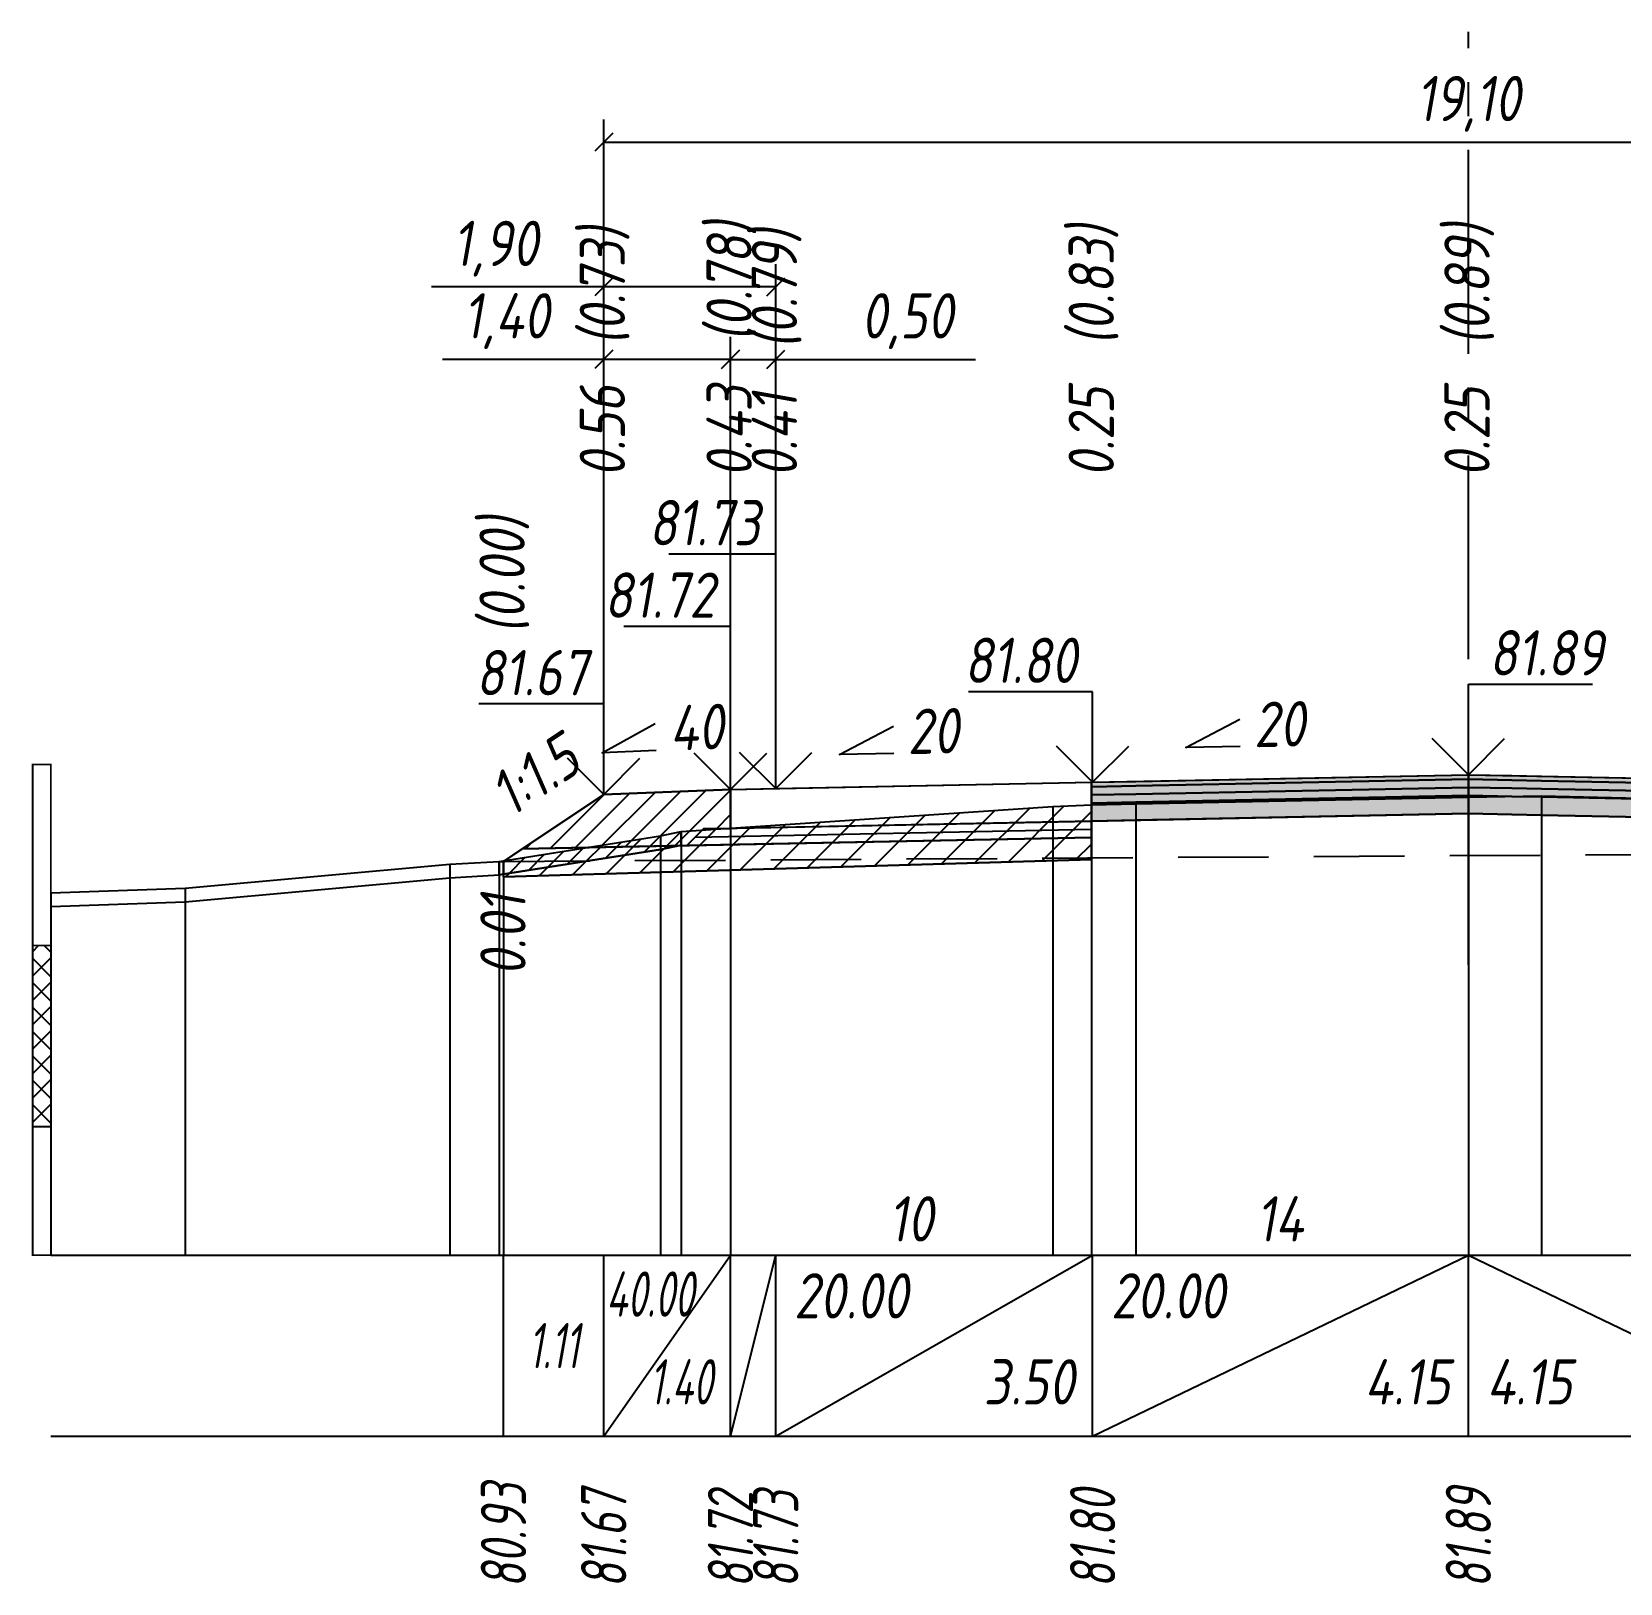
# Model space of a CAD drawing. Extents: x -717 to 1451, y -133302 to 233.
# Drawn here: x 78.9 to 166.7, y -24845.1 to -24759.4 of the extents above; entities that cross this region are included whole.
import ezdxf
from ezdxf.enums import TextEntityAlignment as Align

# ---------------------------------------------------------------- set-up
doc = ezdxf.new("R2010")
doc.units = 0
doc.linetypes.add('осевая2', pattern=[1.125, 0.75, -0.125, 0.125, -0.125])
doc.linetypes.add('штриховая', pattern=[0.75, 0.5, -0.25])
for name, color, linetype in [('Интерполированный поперечник', 2, 'Continuous'), ('Код_514', 1, 'Continuous'), ('Контур_0', 7, 'Continuous'), ('Контур_2521', 7, 'Continuous'), ('Контур_2564', 7, 'Continuous'), ('Контур_2660', 7, 'Continuous'), ('Контур_2665', 7, 'Continuous'), ('Контур_400', 7, 'Continuous'), ('Контур_508', 7, 'Continuous'), ('Контур_512', 7, 'Continuous'), ('Контур_513', 7, 'Continuous'), ('Контур_818', 7, 'Continuous'), ('Красный поперечник', 1, 'Continuous'), ('Линейка абсолютных высот', 7, 'Continuous'), ('Объём_2501', 7, 'Continuous'), ('Объём_2564', 7, 'Continuous'), ('Объём_2650', 7, 'Continuous'), ('Объём_2660', 7, 'Continuous'), ('Объём_2661', 7, 'Continuous'), ('Объём_2665', 7, 'Continuous'), ('Объём_2666', 7, 'Continuous'), ('Объём_2667', 7, 'Continuous'), ('Объём_2668', 7, 'Continuous'), ('Объём_2669', 7, 'Continuous'), ('Объём_2675', 7, 'Continuous'), ('Объём_2753', 7, 'Continuous'), ('Ось', 1, 'осевая2'), ('Откосы', 7, 'Continuous'), ('Отметки покрытия', 7, 'Continuous'), ('Рабочие отметки', 7, 'Continuous'), ('Рабочие отметки доп.', 7, 'Continuous'), ('Слои выравнивания', 7, 'Continuous'), ('Таблица', 7, 'Continuous'), ('Уклоны проезжей части', 7, 'Continuous'), ('Черный поперечник', 3, 'Continuous')]:
    doc.layers.add(name, color=color, linetype=linetype)
for name, color, linetype, true_color in [('Контур_2540', 2, 'Continuous', 0xffff00), ('Контур_2560', 2, 'Continuous', 0xffff00), ('Контур_2561', 7, 'Continuous', 0xff8040), ('Контур_2562', 3, 'Continuous', 0x00ff00), ('Контур_2563', 7, 'Continuous', 0xff8000), ('Контур_2570', 7, 'Continuous', 0x80ff00), ('Контур_2725', 7, 'Continuous', 0x323232), ('Контур_2736', 4, 'Continuous', 0x00ffff), ('Контур_2737', 4, 'Continuous', 0x00ffff), ('Контур_2738', 4, 'Continuous', 0x00ffff), ('Контур_2739', 4, 'Continuous', 0x00ffff), ('Контур_2741', 4, 'Continuous', 0x00ffff), ('Контур_2742', 4, 'Continuous', 0x00ffff), ('Контур_2743', 4, 'Continuous', 0x00ffff), ('Контур_2744', 7, 'Continuous', 0xa4ffff), ('Контур_2745', 7, 'Continuous', 0xa4ffff), ('Контур_2747', 4, 'Continuous', 0x00ffff), ('Контур_2748', 4, 'Continuous', 0x00ffff), ('Контур_2749', 4, 'Continuous', 0x00ffff), ('Контур_2750', 4, 'Continuous', 0x00ffff), ('Контур_2751', 4, 'Continuous', 0x00ffff), ('Контур_2752', 4, 'Continuous', 0x00ffff), ('Контур_2760', 7, 'Continuous', 0x323232), ('Контур_2761', 7, 'Continuous', 0x323232), ('Контур_2762', 7, 'Continuous', 0x323232), ('Контур_2763', 7, 'Continuous', 0x323232), ('Контур_402', 7, 'Continuous', 0xff6464), ('Контур_703', 4, 'Continuous', 0x00ffff), ('Контур_705', 4, 'Continuous', 0x00ffff), ('Контур_707', 4, 'Continuous', 0x00ffff), ('Контур_720', 131, 'Continuous', 0xaaffff), ('Объём_2500', 7, 'Continuous', 0xc0c0c0), ('Объём_2520', 7, 'Continuous', 0x80ffff), ('Объём_2540', 2, 'Continuous', 0xffff00), ('Объём_2560', 2, 'Continuous', 0xffff00), ('Объём_2561', 7, 'Continuous', 0xff8040), ('Объём_2562', 3, 'Continuous', 0x00ff00), ('Объём_2563', 7, 'Continuous', 0xff8000), ('Объём_2570', 7, 'Continuous', 0x80ff00), ('Объём_2600', 7, 'Continuous', 0x808000), ('Объём_2746', 2, 'Continuous', 0xffff00)]:
    doc.layers.add(name, color=color, linetype=linetype, true_color=true_color)
doc.styles.get("Standard").update_dxf_attribs({"font": 'txt', "height": 2.5})
doc.styles.add('М', font='romand.shx', dxfattribs={"width": 0.8, "oblique": 10, "height": 2.5})
doc.dimstyles.new('ISO-25', dxfattribs={"dimtxt": 2.5, "dimasz": 2.5, "dimexe": 1.25, "dimexo": 0.625, "dimtad": 1, "dimtxsty": 'Standard', "dimcen": 2.5, "dimadec": 0, "dimazin": 0, "dimtfac": 1, "dimtmove": 0, "dimatfit": 3, "dimfxl": 1, "dimarcsym": 0})

# ---------------------------------------------------------------- blocks, each defined once
blk = doc.blocks.new('_Oblique')
at = {"color": 0, "linetype": 'ByBlock', "lineweight": -2}
blk.add_line((-0.5, -0.5), (0.5, 0.5), dxfattribs=at)
blk = doc.blocks.new('*D602')
at = {"color": 0, "lineweight": -2, "transparency": 16777216}
for p, q in [((110.538, -24801.003), (110.538, -24776.283)), ((117.538, -24800.723), (117.538, -24776.283)), ((110.538, -24777.533), (101.624, -24777.533)), ((117.538, -24777.533), (110.538, -24777.533))]:
    blk.add_line(p, q, dxfattribs=at)
at = {"layer": 'Defpoints', "color": 0, "transparency": 16777216}
for p in [(117.538, -24777.533), (110.538, -24801.628), (117.538, -24801.348)]:
    blk.add_point(p, dxfattribs=at)
at = {"color": 0, "lineweight": -2, "transparency": 16777216, "rotation": 180}
blk.add_blockref('_Oblique', (110.538, -24777.533), dxfattribs=at)
at = {"color": 0, "lineweight": -2, "transparency": 16777216}
blk.add_blockref('_Oblique', (117.538, -24777.533), dxfattribs=at)
at = {"color": 0, "transparency": 16777216, "insert": (105.164, -24775.42), "char_height": 2.5, "width": 8.75, "attachment_point": 5, "style": 'М'}
blk.add_mtext('1,40', dxfattribs=at)
blk = doc.blocks.new('*D604')
at = {"color": 0, "lineweight": -2, "transparency": 16777216}
for p, q in [((117.538, -24800.723), (117.538, -24776.283)), ((120.038, -24800.673), (120.038, -24776.283)), ((117.538, -24777.533), (120.038, -24777.533)), ((120.038, -24777.533), (131.059, -24777.533))]:
    blk.add_line(p, q, dxfattribs=at)
at = {"layer": 'Defpoints', "color": 0, "transparency": 16777216}
for p in [(120.038, -24777.533), (117.538, -24801.348), (120.038, -24801.298)]:
    blk.add_point(p, dxfattribs=at)
at = {"color": 0, "lineweight": -2, "transparency": 16777216, "rotation": 180}
blk.add_blockref('_Oblique', (117.538, -24777.533), dxfattribs=at)
at = {"color": 0, "lineweight": -2, "transparency": 16777216}
blk.add_blockref('_Oblique', (120.038, -24777.533), dxfattribs=at)
at = {"color": 0, "transparency": 16777216, "insert": (127.297, -24775.42), "char_height": 2.5, "width": 9.16667, "attachment_point": 5, "style": 'М'}
blk.add_mtext('0,50', dxfattribs=at)
blk = doc.blocks.new('*D607')
at = {"color": 0, "lineweight": -2, "transparency": 16777216}
for p, q in [((110.538, -24801.003), (110.538, -24772.283)), ((120.038, -24800.673), (120.038, -24772.283)), ((110.538, -24773.533), (101.022, -24773.533)), ((120.038, -24773.533), (110.538, -24773.533))]:
    blk.add_line(p, q, dxfattribs=at)
at = {"layer": 'Defpoints', "color": 0, "transparency": 16777216}
for p in [(120.038, -24773.533), (110.538, -24801.628), (120.038, -24801.298)]:
    blk.add_point(p, dxfattribs=at)
at = {"color": 0, "lineweight": -2, "transparency": 16777216, "rotation": 180}
blk.add_blockref('_Oblique', (110.538, -24773.533), dxfattribs=at)
at = {"color": 0, "lineweight": -2, "transparency": 16777216}
blk.add_blockref('_Oblique', (120.038, -24773.533), dxfattribs=at)
at = {"color": 0, "transparency": 16777216, "insert": (104.562, -24771.42), "char_height": 2.5, "width": 8.75, "attachment_point": 5, "style": 'М'}
blk.add_mtext('1,90', dxfattribs=at)
blk = doc.blocks.new('*D608')
at = {"color": 0, "lineweight": -2, "transparency": 16777216}
for p, q in [((110.538, -24801.003), (110.538, -24764.283)), ((206.038, -24801.003), (206.038, -24764.283)), ((110.538, -24765.533), (206.038, -24765.533))]:
    blk.add_line(p, q, dxfattribs=at)
at = {"layer": 'Defpoints', "color": 0, "transparency": 16777216}
for p in [(206.038, -24765.533), (110.538, -24801.628), (206.038, -24801.628)]:
    blk.add_point(p, dxfattribs=at)
at = {"color": 0, "lineweight": -2, "transparency": 16777216, "rotation": 180}
blk.add_blockref('_Oblique', (110.538, -24765.533), dxfattribs=at)
at = {"color": 0, "lineweight": -2, "transparency": 16777216}
blk.add_blockref('_Oblique', (206.038, -24765.533), dxfattribs=at)
at = {"color": 0, "transparency": 16777216, "insert": (158.288, -24763.42), "char_height": 2.5, "width": 10.41667, "attachment_point": 5, "style": 'М'}
blk.add_mtext('19,10', dxfattribs=at)

msp = doc.modelspace()

# ---------------------------------------------------------------- hatches: boundary and pattern name
at = {"layer": 'Линейка абсолютных высот'}
h = msp.add_hatch(dxfattribs=at)
h.set_pattern_fill('ANSI37', scale=0.3, style=0)
h.set_pattern_definition([(45.0000013, (0, 0), (-0.67351924, 0.67351921), []), (135.0000003, (0, 0), (-0.67351922, -0.67351923), [])])
h.paths.add_polyline_path([(80, -24819.905), (80, -24809.905), (79, -24809.905), (79, -24819.905)])
at = {"layer": 'Объём_2563'}
h = msp.add_hatch(dxfattribs=at)
h.set_pattern_fill('ANSI31', color=256, scale=0.3)
h.paths.add_polyline_path([(110.538, -24801.566), (117.538, -24801.286), (117.538, -24803.436), (116.038, -24803.466), (115.12, -24804.384), (106.038, -24804.566)])
at = {"layer": 'Объём_2570'}
h = msp.add_hatch(dxfattribs=at)
h.set_pattern_fill('ANSI31', color=256, scale=0.2)
h.paths.add_polyline_path([(114.819, -24804.364), (113.663, -24804.6), (105, -24805.971), (105, -24805.221), (113.663, -24803.85), (114.819, -24803.614)])
at = {"layer": 'Объём_2600'}
h = msp.add_hatch(dxfattribs=at)
h.set_pattern_fill('ANSI31', color=6, scale=0.4)
h.paths.add_polyline_path([(135.344, -24802.228), (137.465, -24802.13), (137.465, -24805.145), (105, -24806.119), (105, -24805.971), (113.663, -24804.6), (114.819, -24804.364), (114.819, -24803.614)])
h = msp.add_hatch(dxfattribs=at)
h.set_pattern_fill('HONEY', color=5, scale=0.3)
h.paths.add_polyline_path([(104.756, -24806.009), (104.756, -24805.259), (105, -24805.258), (105, -24805.971)])
at = {"layer": 'Слои выравнивания'}
for color, points in [(2, [(137.465, -24800.887), (137.538, -24800.886), (139.919, -24800.838), (158.288, -24800.471), (158.288, -24800.721), (139.919, -24801.088), (137.538, -24801.136), (137.465, -24801.137)]), (3, [(137.465, -24801.137), (137.538, -24801.136), (139.919, -24801.088), (158.288, -24800.721), (158.288, -24801.171), (139.919, -24801.538), (137.538, -24801.586), (137.465, -24801.587)]), (2, [(158.288, -24800.471), (160.687, -24800.519), (162.322, -24800.551), (179.038, -24800.886), (179.361, -24800.892), (184.768, -24801), (187.382, -24801.053), (187.382, -24801.303), (184.768, -24801.25), (179.361, -24801.142), (179.038, -24801.136), (162.322, -24800.801), (160.687, -24800.769), (158.288, -24800.721)]), (3, [(158.288, -24800.721), (160.687, -24800.769), (162.322, -24800.801), (179.038, -24801.136), (179.361, -24801.142), (184.768, -24801.25), (187.382, -24801.303), (187.382, -24801.753), (184.768, -24801.7), (179.361, -24801.592), (179.038, -24801.586), (162.322, -24801.251), (160.687, -24801.219), (158.288, -24801.171)]), (4, [(137.465, -24801.587), (137.538, -24801.586), (139.919, -24801.538), (158.288, -24801.171), (158.288, -24801.621), (139.919, -24801.988), (137.538, -24802.036), (137.465, -24802.037)]), (5, [(137.465, -24802.037), (137.538, -24802.036), (139.919, -24801.988), (158.288, -24801.621), (158.288, -24802.621), (139.919, -24802.988), (137.538, -24803.036), (137.465, -24803.037)]), (4, [(158.288, -24801.171), (160.687, -24801.219), (162.322, -24801.251), (179.038, -24801.586), (179.361, -24801.592), (184.768, -24801.7), (187.382, -24801.753), (187.382, -24802.203), (184.768, -24802.15), (179.361, -24802.042), (179.038, -24802.036), (162.322, -24801.701), (160.687, -24801.669), (158.288, -24801.621)]), (5, [(158.288, -24801.621), (160.687, -24801.669), (162.322, -24801.701), (179.038, -24802.036), (179.361, -24802.042), (184.768, -24802.15), (187.382, -24802.203), (187.382, -24803.203), (184.768, -24803.15), (179.361, -24803.042), (179.038, -24803.036), (162.322, -24802.701), (160.687, -24802.669), (158.288, -24802.621)])]:
    msp.add_hatch(color=color, dxfattribs=at).paths.add_polyline_path(points)

# ---------------------------------------------------------------- linework, layer by layer
at = {"layer": 'Интерполированный поперечник', "linetype": 'штриховая', "ltscale": 10, "flags": 128}
msp.add_lwpolyline([(104.756, -24805.259), (215.381, -24804.587)], dxfattribs=at)
at = {"layer": 'Код_514'}
for p, q in [((105, -24837), (105, -24827)), ((110.538, -24837), (110.538, -24827)), ((110.538, -24837), (117.538, -24827)), ((117.538, -24837), (117.538, -24827)), ((117.538, -24837), (120.038, -24827)), ((120.038, -24837), (120.038, -24827)), ((120.038, -24837), (137.538, -24827)), ((137.538, -24837), (137.538, -24827)), ((137.538, -24837), (158.288, -24827)), ((158.288, -24837), (158.288, -24827)), ((158.288, -24827), (179.038, -24837))]:
    msp.add_line(p, q, dxfattribs=at)
at = {"layer": 'Контур_0', "flags": 128}
for points in [[(137.465, -24803.037), (117.538, -24803.436), (117.538, -24801.286), (137.465, -24800.887), (137.465, -24803.037), (137.465, -24803.037)], [(110.538, -24801.566), (105, -24805.258), (105, -24805.258), (105, -24805.258), (105, -24805.258), (105, -24805.258), (105, -24805.258), (105, -24805.258), (105, -24805.258), (105, -24805.258), (105, -24805.258), (105, -24805.258), (105, -24805.258), (105, -24805.258), (105, -24805.258), (105, -24805.258)], [(110.538, -24801.566), (105, -24805.258), (105, -24805.258), (105, -24805.258), (105, -24805.258), (105, -24805.258), (105, -24805.258), (105, -24805.258), (105, -24805.258), (105, -24805.258), (105, -24805.258), (105, -24805.258), (105, -24805.258), (105, -24805.258), (105, -24805.258), (105, -24805.258), (105, -24805.258), (105, -24805.258), (105, -24805.258), (105, -24805.258), (105, -24805.258), (105, -24805.258), (105, -24805.258), (105, -24805.258), (105, -24805.258), (105, -24805.258), (105, -24805.258), (105, -24805.258), (105, -24805.258), (105, -24805.258)], [(106.038, -24804.566), (115.12, -24804.384), (116.038, -24803.466), (117.538, -24803.436)], [(116.038, -24803.466), (137.465, -24803.037), (137.465, -24803.937), (115.12, -24804.384), (116.038, -24803.466), (116.038, -24803.466)]]:
    msp.add_lwpolyline(points, dxfattribs=at)
at = {"layer": 'Контур_2521', "color": 250, "flags": 128}
msp.add_lwpolyline([(115.579, -24803.925), (137.465, -24803.487)], dxfattribs=at)
at = {"layer": 'Контур_2540', "flags": 128}
msp.add_lwpolyline([(106.038, -24804.566), (137.465, -24803.937), (137.465, -24805.145), (105, -24806.119), (105, -24805.258), (106.038, -24804.566), (106.038, -24804.566)], dxfattribs=at)
at = {"layer": 'Контур_2560', "flags": 128}
msp.add_lwpolyline([(110.538, -24801.566), (110.538, -24801.566), (110.538, -24801.566), (117.538, -24801.286)], dxfattribs=at)
at = {"layer": 'Контур_2561', "flags": 128}
msp.add_lwpolyline([(117.538, -24801.286), (117.538, -24801.286), (110.538, -24801.566), (110.538, -24801.566), (117.538, -24801.286)], dxfattribs=at)
at = {"layer": 'Контур_2562', "flags": 128}
msp.add_lwpolyline([(110.538, -24801.566), (110.538, -24801.566), (110.538, -24801.566), (110.538, -24801.566), (110.538, -24801.566)], dxfattribs=at)
at = {"layer": 'Контур_2563', "flags": 128}
msp.add_lwpolyline([(110.538, -24801.566), (117.538, -24801.286), (117.538, -24803.436), (116.038, -24803.466), (115.12, -24804.384), (106.038, -24804.566), (110.538, -24801.566), (110.538, -24801.566)], dxfattribs=at)
at = {"layer": 'Контур_2564', "flags": 128}
msp.add_lwpolyline([(110.538, -24801.566), (117.538, -24801.286)], dxfattribs=at)
at = {"layer": 'Контур_2570', "flags": 128}
msp.add_lwpolyline([(80, -24807.75), (87.414, -24807.487), (102.046, -24806.16), (104.756, -24806.009), (104.756, -24806.009), (113.663, -24804.6), (114.819, -24804.364), (114.819, -24803.614), (135.344, -24802.228), (137.465, -24802.13), (139.919, -24802.084), (158.288, -24801.717), (162.322, -24801.636), (184.768, -24802.171), (187.382, -24802.228), (190.036, -24802.396), (208.818, -24803.588), (208.818, -24804.338), (209.562, -24804.446), (215.381, -24805.337), (215.381, -24805.337), (226.748, -24803.685), (230.595, -24803.016), (243.21, -24802.986)], dxfattribs=at)
at = {"layer": 'Контур_2660', "flags": 128}
msp.add_lwpolyline([(105, -24806.119), (137.465, -24805.145)], dxfattribs=at)
at = {"layer": 'Контур_2665', "flags": 128}
msp.add_lwpolyline([(110.538, -24801.566), (110.538, -24801.566)], dxfattribs=at)
at = {"layer": 'Контур_2725', "flags": 128}
msp.add_lwpolyline([(137.465, -24803.037), (137.538, -24803.036), (139.919, -24802.988), (158.288, -24802.621), (160.687, -24802.669), (162.322, -24802.701), (179.038, -24803.036), (179.361, -24803.042), (184.768, -24803.15), (187.382, -24803.203)], dxfattribs=at)
at = {"layer": 'Контур_2736', "flags": 128}
msp.add_lwpolyline([(110.538, -24801.566), (105, -24805.258)], dxfattribs=at)
at = {"layer": 'Контур_2737', "flags": 128}
msp.add_lwpolyline([(105, -24805.258), (105, -24805.258)], dxfattribs=at)
at = {"layer": 'Контур_2738', "flags": 128}
msp.add_lwpolyline([(105, -24805.258), (105, -24805.258)], dxfattribs=at)
at = {"layer": 'Контур_2739', "flags": 128}
msp.add_lwpolyline([(105, -24805.258), (105, -24805.258)], dxfattribs=at)
at = {"layer": 'Контур_2741', "flags": 128}
msp.add_lwpolyline([(105, -24805.258), (105, -24805.258)], dxfattribs=at)
at = {"layer": 'Контур_2742', "flags": 128}
msp.add_lwpolyline([(105, -24805.258), (105, -24805.258)], dxfattribs=at)
at = {"layer": 'Контур_2743', "flags": 128}
msp.add_lwpolyline([(105, -24805.258), (105, -24805.258)], dxfattribs=at)
at = {"layer": 'Контур_2744', "flags": 128}
msp.add_lwpolyline([(105, -24805.258), (105, -24805.258)], dxfattribs=at)
msp.add_lwpolyline([(105, -24805.258), (105, -24805.258)], dxfattribs=at)
msp.add_lwpolyline([(105, -24805.258), (105, -24805.258)], dxfattribs=at)
msp.add_lwpolyline([(105, -24805.258), (105, -24805.258)], dxfattribs=at)
msp.add_lwpolyline([(105, -24805.258), (105, -24805.258)], dxfattribs=at)
msp.add_lwpolyline([(105, -24805.258), (105, -24805.258)], dxfattribs=at)
at = {"layer": 'Контур_2745', "flags": 128}
msp.add_lwpolyline([(105, -24805.258), (105, -24805.258)], dxfattribs=at)
msp.add_lwpolyline([(105, -24805.258), (105, -24805.258)], dxfattribs=at)
msp.add_lwpolyline([(105, -24805.258), (105, -24805.258)], dxfattribs=at)
msp.add_lwpolyline([(105, -24805.258), (105, -24805.258)], dxfattribs=at)
msp.add_lwpolyline([(105, -24805.258), (105, -24805.258)], dxfattribs=at)
msp.add_lwpolyline([(105, -24805.258), (105, -24805.258)], dxfattribs=at)
at = {"layer": 'Контур_2747', "flags": 128}
msp.add_lwpolyline([(105, -24805.258), (105, -24805.258)], dxfattribs=at)
at = {"layer": 'Контур_2748', "flags": 128}
msp.add_lwpolyline([(105, -24805.258), (105, -24805.258)], dxfattribs=at)
at = {"layer": 'Контур_2749', "flags": 128}
msp.add_lwpolyline([(105, -24805.258), (105, -24805.258)], dxfattribs=at)
at = {"layer": 'Контур_2750', "flags": 128}
msp.add_lwpolyline([(105, -24805.258), (105, -24805.258)], dxfattribs=at)
at = {"layer": 'Контур_2751', "flags": 128}
msp.add_lwpolyline([(105, -24805.258), (105, -24805.258)], dxfattribs=at)
at = {"layer": 'Контур_2752', "flags": 128}
msp.add_lwpolyline([(105, -24805.258), (105, -24805.258)], dxfattribs=at)
at = {"layer": 'Контур_2760', "flags": 128}
msp.add_lwpolyline([(137.465, -24800.887), (137.538, -24800.886), (139.919, -24800.838), (158.288, -24800.471), (160.687, -24800.519), (162.322, -24800.551), (179.038, -24800.886), (179.361, -24800.892), (184.768, -24801), (187.382, -24801.053)], dxfattribs=at)
at = {"layer": 'Контур_2761', "flags": 128}
msp.add_lwpolyline([(137.465, -24801.137), (137.538, -24801.136), (139.919, -24801.088), (158.288, -24800.721), (160.687, -24800.769), (162.322, -24800.801), (179.038, -24801.136), (179.361, -24801.142), (184.768, -24801.25), (187.382, -24801.303)], dxfattribs=at)
at = {"layer": 'Контур_2762', "flags": 128}
msp.add_lwpolyline([(137.465, -24801.587), (137.538, -24801.586), (139.919, -24801.538), (158.288, -24801.171), (160.687, -24801.219), (162.322, -24801.251), (179.038, -24801.586), (179.361, -24801.592), (184.768, -24801.7), (187.382, -24801.753)], dxfattribs=at)
at = {"layer": 'Контур_2763', "flags": 128}
msp.add_lwpolyline([(137.465, -24802.037), (137.538, -24802.036), (139.919, -24801.988), (158.288, -24801.621), (160.687, -24801.669), (162.322, -24801.701), (179.038, -24802.036), (179.361, -24802.042), (184.768, -24802.15), (187.382, -24802.203)], dxfattribs=at)
at = {"layer": 'Контур_400', "flags": 128}
for points in [[(117.538, -24801.286), (120.038, -24801.236), (120.038, -24801.236), (120.038, -24801.236), (120.038, -24801.236), (120.038, -24801.236), (120.038, -24801.236), (137.538, -24800.886), (158.288, -24800.471)], [(158.288, -24800.471), (179.038, -24800.886), (196.538, -24801.236), (196.538, -24801.236), (196.538, -24801.236), (196.538, -24801.236), (196.538, -24801.236), (196.538, -24801.236), (199.038, -24801.286)]]:
    msp.add_lwpolyline(points, dxfattribs=at)
at = {"layer": 'Контур_402', "flags": 128}
msp.add_lwpolyline([(105, -24806.119), (137.465, -24805.145), (137.465, -24803.037), (158.288, -24802.621), (187.382, -24803.203), (187.382, -24805.394), (212.93, -24806.16)], dxfattribs=at)
at = {"layer": 'Контур_508', "flags": 128}
msp.add_lwpolyline([(105, -24806.119), (137.465, -24805.145), (137.465, -24803.037), (158.288, -24802.621), (187.382, -24803.203), (187.382, -24805.394), (212.93, -24806.16), (213.082, -24806.261), (215.082, -24806.261), (218.21, -24804.176)], dxfattribs=at)
at = {"layer": 'Контур_512', "flags": 128}
msp.add_lwpolyline([(105, -24806.119), (137.465, -24805.145)], dxfattribs=at)
at = {"layer": 'Контур_513', "flags": 128}
msp.add_lwpolyline([(105, -24806.119), (137.465, -24805.145), (137.465, -24803.037), (158.288, -24802.621), (187.382, -24803.203), (187.382, -24805.394), (212.93, -24806.16), (213.082, -24806.261), (215.082, -24806.261), (218.21, -24804.176)], dxfattribs=at)
at = {"layer": 'Контур_703', "flags": 128}
for points in [[(110.538, -24801.566), (105, -24805.258)], [(105, -24805.258), (105, -24805.258)]]:
    msp.add_lwpolyline(points, dxfattribs=at)
at = {"layer": 'Контур_705', "flags": 128}
msp.add_lwpolyline([(105, -24805.258), (105, -24805.258)], dxfattribs=at)
at = {"layer": 'Контур_707', "flags": 128}
msp.add_lwpolyline([(105, -24805.258), (105, -24805.258)], dxfattribs=at)
at = {"layer": 'Контур_720', "flags": 128}
msp.add_lwpolyline([(105, -24805.258), (105, -24805.258)], dxfattribs=at)
at = {"layer": 'Контур_818', "flags": 128}
msp.add_lwpolyline([(105, -24805.971), (113.663, -24804.6), (114.819, -24804.364), (114.819, -24803.614), (135.344, -24802.228), (137.465, -24802.13), (139.919, -24802.084), (158.288, -24801.717), (162.322, -24801.636), (184.768, -24802.171), (187.382, -24802.228), (190.036, -24802.396), (208.818, -24803.588), (208.818, -24804.338), (209.562, -24804.446), (215.381, -24805.337), (215.381, -24805.337), (218.21, -24804.926)], dxfattribs=at)
at = {"layer": 'Красный поперечник'}
for p, q in [((120.038, -24801.236), (137.538, -24800.886)), ((137.538, -24800.886), (158.288, -24800.471)), ((158.288, -24800.471), (179.038, -24800.886)), ((105, -24805.258), (110.538, -24801.566)), ((110.538, -24801.566), (117.538, -24801.286)), ((117.538, -24801.286), (120.038, -24801.236)), ((137.465, -24805.145), (137.465, -24827)), ((105, -24806.119), (105, -24827))]:
    msp.add_line(p, q, dxfattribs=at)
at = {"layer": 'Линейка абсолютных высот', "color": 7, "const_width": 0.1, "flags": 128}
for points in [[(80, -24809.905), (80, -24799.905), (79, -24799.905), (79, -24809.905), (80, -24809.905)], [(80, -24819.905), (80, -24809.905), (79, -24809.905), (79, -24819.905), (80, -24819.905)], [(80, -24827), (80, -24819.905), (79, -24819.905), (79, -24827), (80, -24827)]]:
    msp.add_lwpolyline(points, dxfattribs=at)
at = {"layer": 'Объём_2500', "flags": 128}
msp.add_lwpolyline([(137.465, -24803.037), (117.538, -24803.436), (117.538, -24801.286), (137.465, -24800.887), (137.465, -24803.037), (137.465, -24803.037)], dxfattribs=at)
at = {"layer": 'Объём_2501', "flags": 128}
for points in [[(117.538, -24801.286), (120.038, -24801.236), (120.038, -24801.236), (120.038, -24801.236), (120.038, -24801.236), (120.038, -24801.236), (120.038, -24801.236), (137.538, -24800.886), (158.288, -24800.471)], [(158.288, -24800.471), (179.038, -24800.886), (196.538, -24801.236), (196.538, -24801.236), (196.538, -24801.236), (196.538, -24801.236), (196.538, -24801.236), (196.538, -24801.236), (199.038, -24801.286)]]:
    msp.add_lwpolyline(points, dxfattribs=at)
at = {"layer": 'Объём_2520', "color": 250, "flags": 128}
msp.add_lwpolyline([(116.038, -24803.466), (137.465, -24803.037), (137.465, -24803.937), (115.12, -24804.384), (116.038, -24803.466), (116.038, -24803.466)], dxfattribs=at)
at = {"layer": 'Объём_2540', "flags": 128}
msp.add_lwpolyline([(106.038, -24804.566), (137.465, -24803.937), (137.465, -24805.145), (105, -24806.119), (105, -24805.258), (106.038, -24804.566), (106.038, -24804.566)], dxfattribs=at)
at = {"layer": 'Объём_2560', "flags": 128}
msp.add_lwpolyline([(110.538, -24801.566), (110.538, -24801.566), (110.538, -24801.566), (117.538, -24801.286)], dxfattribs=at)
at = {"layer": 'Объём_2561', "flags": 128}
msp.add_lwpolyline([(117.538, -24801.286), (117.538, -24801.286), (110.538, -24801.566), (110.538, -24801.566), (117.538, -24801.286)], dxfattribs=at)
at = {"layer": 'Объём_2562', "flags": 128}
msp.add_lwpolyline([(110.538, -24801.566), (110.538, -24801.566), (110.538, -24801.566), (110.538, -24801.566), (110.538, -24801.566)], dxfattribs=at)
at = {"layer": 'Объём_2563', "color": 250, "flags": 128}
msp.add_lwpolyline([(110.538, -24801.566), (117.538, -24801.286), (117.538, -24803.436), (116.038, -24803.466), (115.12, -24804.384), (106.038, -24804.566), (110.538, -24801.566), (110.538, -24801.566)], dxfattribs=at)
at = {"layer": 'Объём_2564', "flags": 128}
msp.add_lwpolyline([(110.538, -24801.566), (117.538, -24801.286)], dxfattribs=at)
at = {"layer": 'Объём_2570', "flags": 128}
msp.add_lwpolyline([(114.819, -24804.364), (113.663, -24804.6), (105, -24805.971), (105, -24805.221), (113.663, -24803.85), (114.819, -24803.614), (114.819, -24804.364), (114.819, -24804.364)], dxfattribs=at)
at = {"layer": 'Объём_2600', "color": 5, "flags": 128}
msp.add_lwpolyline([(104.756, -24806.009), (104.756, -24805.259), (105, -24805.258), (105, -24805.971), (104.756, -24806.009), (104.756, -24806.009)], dxfattribs=at)
at = {"layer": 'Объём_2650', "color": 6, "flags": 128}
msp.add_lwpolyline([(135.344, -24802.228), (137.465, -24802.13), (137.465, -24805.145), (105, -24806.119), (105, -24805.971), (113.663, -24804.6), (114.819, -24804.364), (114.819, -24803.614), (135.344, -24802.228), (135.344, -24802.228)], dxfattribs=at)
at = {"layer": 'Объём_2660', "flags": 128}
msp.add_lwpolyline([(105, -24806.119), (137.465, -24805.145)], dxfattribs=at)
at = {"layer": 'Объём_2661', "flags": 128}
msp.add_lwpolyline([(110.538, -24801.566), (105, -24805.258)], dxfattribs=at)
at = {"layer": 'Объём_2665', "flags": 128}
msp.add_lwpolyline([(110.538, -24801.566), (110.538, -24801.566)], dxfattribs=at)
at = {"layer": 'Объём_2666', "flags": 128}
msp.add_lwpolyline([(110.538, -24801.566), (105, -24805.258)], dxfattribs=at)
at = {"layer": 'Объём_2667', "flags": 128}
msp.add_lwpolyline([(105, -24805.258), (105, -24805.258)], dxfattribs=at)
msp.add_lwpolyline([(105, -24805.258), (105, -24805.258)], dxfattribs=at)
at = {"layer": 'Объём_2668', "flags": 128}
msp.add_lwpolyline([(105, -24805.258), (105, -24805.258)], dxfattribs=at)
msp.add_lwpolyline([(105, -24805.258), (105, -24805.258)], dxfattribs=at)
at = {"layer": 'Объём_2669', "flags": 128}
msp.add_lwpolyline([(105, -24805.258), (105, -24805.258)], dxfattribs=at)
msp.add_lwpolyline([(105, -24805.258), (105, -24805.258)], dxfattribs=at)
at = {"layer": 'Объём_2675', "flags": 128}
msp.add_lwpolyline([(105, -24805.258), (105, -24805.258)], dxfattribs=at)
msp.add_lwpolyline([(105, -24805.258), (105, -24805.258)], dxfattribs=at)
msp.add_lwpolyline([(105, -24805.258), (105, -24805.258)], dxfattribs=at)
msp.add_lwpolyline([(105, -24805.258), (105, -24805.258)], dxfattribs=at)
msp.add_lwpolyline([(105, -24805.258), (105, -24805.258)], dxfattribs=at)
msp.add_lwpolyline([(105, -24805.258), (105, -24805.258)], dxfattribs=at)
msp.add_lwpolyline([(105, -24805.258), (105, -24805.258)], dxfattribs=at)
msp.add_lwpolyline([(105, -24805.258), (105, -24805.258)], dxfattribs=at)
msp.add_lwpolyline([(105, -24805.258), (105, -24805.258)], dxfattribs=at)
msp.add_lwpolyline([(105, -24805.258), (105, -24805.258)], dxfattribs=at)
msp.add_lwpolyline([(105, -24805.258), (105, -24805.258)], dxfattribs=at)
msp.add_lwpolyline([(105, -24805.258), (105, -24805.258)], dxfattribs=at)
at = {"layer": 'Объём_2746', "flags": 128}
msp.add_lwpolyline([(113.663, -24804.6), (114.819, -24804.364), (114.819, -24803.614), (135.344, -24802.228), (137.465, -24802.13), (137.465, -24805.145), (105, -24806.119), (105, -24805.971), (113.663, -24804.6), (113.663, -24804.6)], dxfattribs=at)
at = {"layer": 'Объём_2753', "flags": 128}
msp.add_lwpolyline([(137.465, -24800.887), (137.465, -24800.887)], dxfattribs=at)
at = {"layer": 'Ось', "ltscale": 15}
msp.add_line((158.288, -24810.971), (158.288, -24759.442), dxfattribs=at)
at = {"layer": 'Откосы', "color": 1, "flags": 128}
for points in [[(145.687, -24798.911), (142.688, -24798.971), (145.657, -24797.412)], [(113.441, -24799.135), (110.444, -24799.255), (113.381, -24797.636)], [(126.562, -24799.294), (123.563, -24799.354), (126.532, -24797.794)]]:
    msp.add_lwpolyline(points, dxfattribs=at)
at = {"layer": 'Отметки покрытия', "color": 1}
for p, q in [((120.038, -24788.286), (114.138, -24788.286)), ((120.038, -24801.236), (120.038, -24788.286)), ((117.538, -24792.286), (111.638, -24792.286)), ((117.538, -24801.286), (117.538, -24792.286)), ((158.288, -24800.471), (158.288, -24795.471)), ((158.288, -24795.471), (165.138, -24795.471)), ((110.538, -24796.566), (103.638, -24796.566)), ((110.538, -24801.566), (110.538, -24796.566)), ((137.538, -24795.886), (130.688, -24795.886)), ((137.538, -24800.886), (137.538, -24795.886)), ((120.038, -24801.236), (118.038, -24799.236)), ((120.038, -24801.236), (122.038, -24799.236)), ((137.538, -24800.886), (135.538, -24798.886)), ((137.538, -24800.886), (139.538, -24798.886)), ((158.288, -24800.471), (156.288, -24798.471)), ((158.288, -24800.471), (160.288, -24798.471)), ((110.538, -24801.566), (108.538, -24799.566)), ((110.538, -24801.566), (112.538, -24799.566)), ((117.538, -24801.286), (115.538, -24799.286)), ((117.538, -24801.286), (119.538, -24799.286))]:
    msp.add_line(p, q, dxfattribs=at)
at = {"layer": 'Слои выравнивания'}
for p, q in [((137.465, -24800.887), (137.465, -24827)), ((158.288, -24800.471), (158.288, -24827)), ((117.538, -24801.286), (117.538, -24827))]:
    msp.add_line(p, q, dxfattribs=at)
at = {"layer": 'Слои выравнивания', "color": 2, "flags": 128}
for points in [[(137.465, -24800.887), (137.538, -24800.886), (139.919, -24800.838), (158.288, -24800.471), (158.288, -24800.721), (139.919, -24801.088), (137.538, -24801.136), (137.465, -24801.137)], [(158.288, -24800.471), (160.687, -24800.519), (162.322, -24800.551), (179.038, -24800.886), (179.361, -24800.892), (184.768, -24801), (187.382, -24801.053), (187.382, -24801.303), (184.768, -24801.25), (179.361, -24801.142), (179.038, -24801.136), (162.322, -24800.801), (160.687, -24800.769), (158.288, -24800.721)]]:
    msp.add_lwpolyline(points, close=True, dxfattribs=at)
at = {"layer": 'Слои выравнивания', "color": 3, "flags": 128}
for points in [[(137.465, -24801.137), (137.538, -24801.136), (139.919, -24801.088), (158.288, -24800.721), (158.288, -24801.171), (139.919, -24801.538), (137.538, -24801.586), (137.465, -24801.587)], [(158.288, -24800.721), (160.687, -24800.769), (162.322, -24800.801), (179.038, -24801.136), (179.361, -24801.142), (184.768, -24801.25), (187.382, -24801.303), (187.382, -24801.753), (184.768, -24801.7), (179.361, -24801.592), (179.038, -24801.586), (162.322, -24801.251), (160.687, -24801.219), (158.288, -24801.171)]]:
    msp.add_lwpolyline(points, close=True, dxfattribs=at)
at = {"layer": 'Слои выравнивания', "color": 4, "flags": 128}
for points in [[(137.465, -24801.587), (137.538, -24801.586), (139.919, -24801.538), (158.288, -24801.171), (158.288, -24801.621), (139.919, -24801.988), (137.538, -24802.036), (137.465, -24802.037)], [(158.288, -24801.171), (160.687, -24801.219), (162.322, -24801.251), (179.038, -24801.586), (179.361, -24801.592), (184.768, -24801.7), (187.382, -24801.753), (187.382, -24802.203), (184.768, -24802.15), (179.361, -24802.042), (179.038, -24802.036), (162.322, -24801.701), (160.687, -24801.669), (158.288, -24801.621)]]:
    msp.add_lwpolyline(points, close=True, dxfattribs=at)
at = {"layer": 'Слои выравнивания', "color": 5, "flags": 128}
for points in [[(137.465, -24802.037), (137.538, -24802.036), (139.919, -24801.988), (158.288, -24801.621), (158.288, -24802.621), (139.919, -24802.988), (137.538, -24803.036), (137.465, -24803.037)], [(158.288, -24801.621), (160.687, -24801.669), (162.322, -24801.701), (179.038, -24802.036), (179.361, -24802.042), (184.768, -24802.15), (187.382, -24802.203), (187.382, -24803.203), (184.768, -24803.15), (179.361, -24803.042), (179.038, -24803.036), (162.322, -24802.701), (160.687, -24802.669), (158.288, -24802.621)]]:
    msp.add_lwpolyline(points, close=True, dxfattribs=at)
at = {"layer": 'Таблица'}
for p, q in [((80, -24827), (243.21, -24827)), ((80, -24837), (243.21, -24837))]:
    msp.add_line(p, q, dxfattribs=at)
at = {"layer": 'Черный поперечник', "color": 7}
for p, q in [((158.288, -24801.717), (158.288, -24827)), ((162.322, -24801.636), (162.322, -24827)), ((135.344, -24802.228), (135.344, -24827)), ((137.465, -24802.13), (137.465, -24827)), ((139.919, -24802.084), (139.919, -24827)), ((114.819, -24803.614), (114.819, -24827)), ((113.663, -24803.85), (113.663, -24827)), ((104.756, -24805.259), (104.756, -24827)), ((102.046, -24805.41), (102.046, -24827)), ((80, -24807), (80, -24827)), ((87.414, -24806.737), (87.414, -24827))]:
    msp.add_line(p, q, dxfattribs=at)
at = {"layer": 'Черный поперечник', "flags": 128}
msp.add_lwpolyline([(80, -24807), (87.414, -24806.737), (102.046, -24805.41), (104.756, -24805.259), (113.663, -24803.85), (114.819, -24803.614), (135.344, -24802.228), (137.465, -24802.13), (139.919, -24802.084), (158.288, -24801.717), (162.322, -24801.636), (184.768, -24802.171), (187.382, -24802.228), (190.036, -24802.396), (208.818, -24803.588), (209.562, -24803.696), (215.381, -24804.587), (226.748, -24802.935), (230.595, -24802.266), (243.21, -24802.236)], dxfattribs=at)

# ---------------------------------------------------------------- texts
at = {"layer": 'Код_514', "style": 'М', "oblique": 10}
for s, width, p in [('40.00', 0.6, (110.661, -24827.903)), ('20.00', 0.8, (121.038, -24828)), ('20.00', 0.8, (138.538, -24828))]:
    msp.add_text(s, height=2.5, dxfattribs=dict(at, width=width)).set_placement(p, align=Align.TOP_LEFT)
at = {"layer": 'Код_514', "style": 'М', "oblique": 10, "width": 0.6}
msp.add_text('1.11', height=2.5, dxfattribs=at).set_placement((107.769, -24832), align=Align.MIDDLE_CENTER)
at = {"layer": 'Код_514', "style": 'М', "oblique": 10}
for s, width, p in [('1.40', 0.6, (116.538, -24836)), ('3.50', 0.8, (136.538, -24836)), ('4.15', 0.8, (157.288, -24836))]:
    msp.add_text(s, height=2.5, dxfattribs=dict(at, width=width)).set_placement(p, align=Align.BOTTOM_RIGHT)
at = {"layer": 'Код_514', "style": 'М', "oblique": 10, "width": 0.8}
msp.add_text('4.15', height=2.5, dxfattribs=at).set_placement((159.288, -24836), align=Align.BOTTOM_LEFT)
at = {"layer": 'Код_514', "style": 'М', "oblique": 10, "width": 0.7}
for s, p in [('80.93', (105, -24845.382)), ('81.67', (110.538, -24845.382)), ('81.72', (117.538, -24845.382)), ('81.73', (120.038, -24845.382)), ('81.80', (137.538, -24845.382)), ('81.89', (158.288, -24845.382))]:
    msp.add_text(s, height=2.5, rotation=90, dxfattribs=at).set_placement(p, align=Align.MIDDLE_LEFT)
at = {"layer": 'Отметки покрытия', "color": 1, "style": 'М', "oblique": 10, "width": 0.8}
for s, p in [('81.73', (119.179, -24788.554)), ('81.72', (116.679, -24792.554)), ('81.80', (136.679, -24796.154)), ('81.67', (109.679, -24796.834))]:
    msp.add_text(s, height=2.5, dxfattribs=at).set_placement(p, align=Align.BOTTOM_RIGHT)
msp.add_text('81.89', height=2.5, dxfattribs=at).set_placement((159.429, -24795.739), align=Align.BOTTOM_LEFT)
at = {"layer": 'Рабочие отметки', "color": 1, "style": 'М', "oblique": 10, "width": 0.8}
for s, p in [('0.56', (110.46, -24784.036)), ('0.43', (117.46, -24784.036)), ('0.25', (137.46, -24784.036)), ('0.25', (158.21, -24784.036)), ('0.41', (119.96, -24784.036))]:
    msp.add_text(s, height=2.5, rotation=90, dxfattribs=at).set_placement(p, align=Align.MIDDLE_LEFT)
msp.add_text('0.01', height=2.5, rotation=90, dxfattribs=at).set_placement((104.971, -24807.063), align=Align.MIDDLE_RIGHT)
at = {"layer": 'Рабочие отметки доп.', "color": 1, "style": 'М', "oblique": 10, "width": 0.8}
for s, p in [('(0.73)', (110.46, -24776.736)), ('(0.78)', (117.46, -24776.536)), ('(0.79)', (119.96, -24776.936)), ('(0.83)', (137.46, -24776.736)), ('(0.89)', (158.21, -24776.736)), ('(0.00)', (104.922, -24792.664))]:
    msp.add_text(s, height=2.5, rotation=90, dxfattribs=at).set_placement(p, align=Align.MIDDLE_LEFT)
at = {"layer": 'Слои выравнивания', "style": 'М', "oblique": 10, "width": 0.8}
for s, p in [('10', (127.502, -24827)), ('14', (147.877, -24827))]:
    msp.add_text(s, height=2.5, dxfattribs=at).set_placement(p, align=Align.BOTTOM_CENTER)
at = {"layer": 'Уклоны проезжей части', "color": 1, "style": 'М', "oblique": 10, "width": 0.8}
for s, rotation, p in [('40', 2.29061, (115.745, -24799.851)), ('20', 1.14576, (147.893, -24799.678)), ('20', 1.14576, (128.768, -24800.061)), ('1:1.5', 33.69007, (107.854, -24802.137))]:
    msp.add_text(s, height=2.5, rotation=rotation, dxfattribs=at).set_placement(p, align=Align.BOTTOM_CENTER)

# ---------------------------------------------------------------- dimensions: what is measured, and where the dimension line sits
at = {"color": 5}
dim = msp.add_linear_dim(base=(206.038, -24765.533), p1=(110.538, -24801.628), p2=(206.038, -24801.628), angle=180, dimstyle='ISO-25', override={"dimasz": 1, "dimlfac": 0.2, "dimzin": 0, "dimtxsty": 'М', "dimblk1": 'Oblique', "dimblk2": 'Oblique', "dimsah": 1}, dxfattribs=at)
dim.commit()
dim.dimension.update_dxf_attribs({"geometry": '*D608', "text_midpoint": (158.288, -24763.42)})
for base, p1, p2, picture, middle in [((120.038, -24773.533), (110.538, -24801.628), (120.038, -24801.298), '*D607', (104.562, -24773.533)), ((117.538, -24777.533), (110.538, -24801.628), (117.538, -24801.348), '*D602', (105.164, -24777.533)), ((120.038, -24777.533), (117.538, -24801.348), (120.038, -24801.298), '*D604', (127.297, -24777.533))]:
    dim = msp.add_linear_dim(base=base, p1=p1, p2=p2, angle=180, dimstyle='ISO-25', override={"dimasz": 1, "dimlfac": 0.2, "dimzin": 0, "dimtxsty": 'М', "dimblk1": 'Oblique', "dimblk2": 'Oblique', "dimsah": 1}, dxfattribs=at)
    dim.commit()
    dim.dimension.update_dxf_attribs({"geometry": picture, "text_midpoint": middle, "dimtype": 160})

doc.saveas('drawing.dxf')
